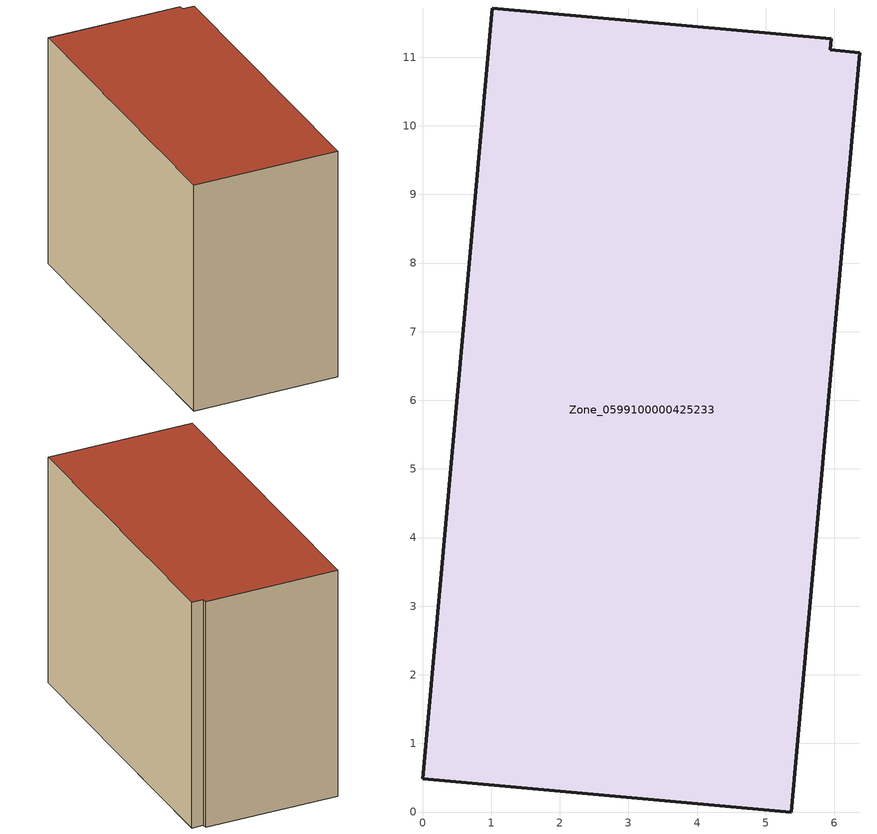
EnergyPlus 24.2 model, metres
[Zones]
Zone_0599100000425233
 floor ground (C_G): 6.37,11.07 5.37,0 0,0.49 1.02,11.72 5.95,11.27 5.94,11.11 z0
 wall outside (C_F): 0,0.49 5.37,0 6.37,11.07 5.94,11.11 5.95,11.27 1.02,11.72 0,0.49 z0:8.73
 roof outside (C_R): 5.37,0 6.37,11.07 5.94,11.11 5.95,11.27 1.02,11.72 0,0.49 z8.73
[BUILDING]
Pand.0599100000425233: North Axis=0; Terrain=City; Loads Convergence Tolerance Value=0.04; Temperature Convergence Tolerance Value=0.4; Solar Distribution=FullExterior; Maximum Number of Warmup Days=25; Minimum Number of Warmup Days=1
[Site:Location]
Rotterdam.The.Hague.AP_ZH_NLD Design_Conditions: Latitude=51.96; Longitude=4.45; Time Zone=1; Elevation=-4.5
[SITE:GROUNDTEMPERATURE:BUILDINGSURFACE]
18, 18, 18, 18, 18, 18, 18, 18, 18, 18, 18, 18
[MATERIAL] Thermal Absorptance=0.9; Solar Absorptance=0.7; Visible Absorptance=0.7
Name | Roughness | Thickness | Conductivity | Density | Specific Heat
G.TI.2006-2014 | MediumSmooth | 0.15 | 0.06 | 540 | 1210
F.TI.2006-2014 | Rough | 0.3 | 0.12 | 1920 | 840
R.TI.2006-2014 | MediumRough | 0.2 | 0.08 | 1500 | 1000
[CONSTRUCTION]
C_G: G.TI.2006-2014
C_F: F.TI.2006-2014
C_R: R.TI.2006-2014
[ZONE]
Zone_0599100000425233: Type=1; Multiplier=1; Ceiling Height=Autocalculate; Volume=Autocalculate; Floor Area=autocalculate; Part of Total Floor Area=Yes
[ZONEINFILTRATION:DESIGNFLOWRATE]
Infil_Zone_0599100000425233: Zone or ZoneList or Space or SpaceList=Zone_0599100000425233; Schedule=AlwaysOn; Design Flow Rate Calculation Method=Flow/Area; Flow Rate per Floor Area=0.0015; Constant Term Coefficient=1; Temperature Term Coefficient=0; Velocity Term Coefficient=0; Velocity Squared Term Coefficient=0
[HVACTEMPLATE:ZONE:IDEALLOADSAIRSYSTEM]
Zone_0599100000425233: Maximum Heating Supply Air Temperature=50; Minimum Cooling Supply Air Temperature=13; Maximum Heating Supply Air Humidity Ratio=0.0156; Minimum Cooling Supply Air Humidity Ratio=0.0077; Heating Limit=NoLimit; Cooling Limit=NoLimit; Dehumidification Control Type=ConstantSensibleHeatRatio; Cooling Sensible Heat Ratio=0.7; Dehumidification Setpoint=60; Humidification Control Type=None; Humidification Setpoint=30; Outdoor Air Method=None; Outdoor Air Flow Rate per Person=0.00944; Outdoor Air Flow Rate per Zone Floor Area=0; Outdoor Air Flow Rate per Zone=0; Demand Controlled Ventilation Type=None; Outdoor Air Economizer Type=NoEconomizer; Heat Recovery Type=None; Sensible Heat Recovery Effectiveness=0.7; Latent Heat Recovery Effectiveness=0.65
[ZONECONTROL:THERMOSTAT]
ThermostatControl_Zone_0599100000425233: Zone or ZoneList=Zone_0599100000425233; Control Type Schedule=DualSetpointControlType; Control 1=Thermostat_Zone_0599100000425233; Temperature Difference Between Cutout And Setpoint=0
[THERMOSTATSETPOINT:DUALSETPOINT]
Thermostat_Zone_0599100000425233: Heating Setpoint Temperature Schedule=HeatingSetpoint_Zone_0599100000425233; Cooling Setpoint Temperature Schedule=CoolingSetpoint_Zone_0599100000425233
[SCHEDULE:COMPACT]
HeatingSetpoint_Zone_0599100000425233: Through: 12/31, For: AllDays, Until: 24:00, 21
CoolingSetpoint_Zone_0599100000425233: Through: 12/31, For: AllDays, Until: 24:00, 24
DualSetpointControlType: Through: 12/31, For: AllDays, Until: 24:00, 4
AlwaysOn: Through: 12/31, For: AllDays, Until: 24:00, 1
